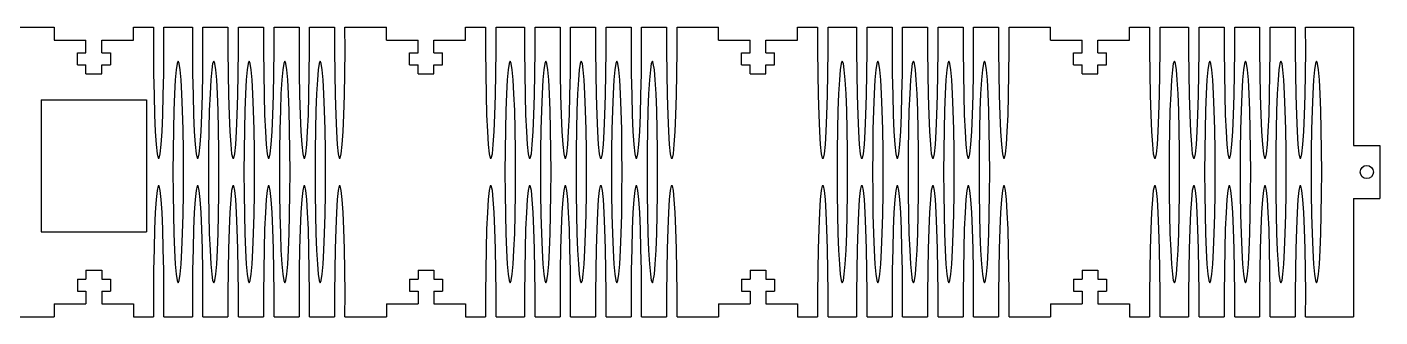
# Model space of a CAD drawing. Extents: x -3.8 to 21.7, y 14.6 to 17.3.
# Drawn here: x 8.82 to 21.65, y 14.56 to 17.31 of the extents above; entities that cross this region are included whole.
import ezdxf

# ---------------------------------------------------------------- set-up
doc = ezdxf.new("R2010")
doc.units = 0
doc.layers.add('VISIBLE', color=7, linetype='CONTINUOUS')

msp = doc.modelspace()

# ---------------------------------------------------------------- linework, layer by layer
at = {"layer": 'VISIBLE'}
for p, q in [((8.685, 17.312, 0.125), (9.078, 17.312, 0.125)), ((9.078, 17.312, 0.125), (9.078, 17.187, 0.125)), ((9.828, 17.312, 0.125), (10.018, 17.312, 0.125)), ((9.828, 17.187, 0.125), (9.828, 17.312, 0.125)), ((10.118, 17.312, 0.125), (10.388, 17.312, 0.125)), ((10.488, 17.312, 0.125), (10.725, 17.312, 0.125)), ((10.825, 17.312, 0.125), (11.062, 17.312, 0.125)), ((11.162, 17.312, 0.125), (11.399, 17.312, 0.125)), ((11.498, 17.312, 0.125), (11.736, 17.312, 0.125)), ((11.835, 17.312, 0.125), (12.228, 17.312, 0.125)), ((12.228, 17.187, 0.125), (12.228, 17.312, 0.125)), ((12.978, 17.312, 0.125), (13.168, 17.312, 0.125)), ((12.978, 17.187, 0.125), (12.978, 17.312, 0.125)), ((13.268, 17.312, 0.125), (13.538, 17.312, 0.125)), ((13.638, 17.312, 0.125), (13.875, 17.312, 0.125)), ((13.975, 17.312, 0.125), (14.212, 17.312, 0.125)), ((14.312, 17.312, 0.125), (14.549, 17.312, 0.125)), ((14.648, 17.312, 0.125), (14.886, 17.312, 0.125)), ((14.985, 17.312, 0.125), (15.378, 17.312, 0.125)), ((15.378, 17.187, 0.125), (15.378, 17.312, 0.125)), ((16.128, 17.312, 0.125), (16.318, 17.312, 0.125)), ((16.128, 17.187, 0.125), (16.128, 17.312, 0.125)), ((16.418, 17.312, 0.125), (16.688, 17.312, 0.125)), ((16.788, 17.312, 0.125), (17.025, 17.312, 0.125)), ((17.125, 17.312, 0.125), (17.362, 17.312, 0.125)), ((17.462, 17.312, 0.125), (17.699, 17.312, 0.125)), ((17.798, 17.312, 0.125), (18.036, 17.312, 0.125)), ((18.135, 17.312, 0.125), (18.528, 17.312, 0.125)), ((18.528, 17.187, 0.125), (18.528, 17.312, 0.125)), ((19.278, 17.312, 0.125), (19.468, 17.312, 0.125)), ((19.278, 17.187, 0.125), (19.278, 17.312, 0.125)), ((19.568, 17.312, 0.125), (19.838, 17.312, 0.125)), ((19.938, 17.312, 0.125), (20.175, 17.312, 0.125)), ((20.275, 17.312, 0.125), (20.512, 17.312, 0.125)), ((20.612, 17.312, 0.125), (20.849, 17.312, 0.125)), ((20.948, 17.312, 0.125), (21.403, 17.312, 0.125)), ((21.403, 17.312, 0.125), (21.403, 16.187, 0.125)), ((9.078, 17.187, 0.125), (9.378, 17.187, 0.125)), ((9.378, 17.067, 0.125), (9.378, 17.187, 0.125)), ((9.528, 17.187, 0.125), (9.828, 17.187, 0.125)), ((9.528, 17.067, 0.125), (9.528, 17.187, 0.125)), ((12.228, 17.187, 0.125), (12.528, 17.187, 0.125)), ((12.528, 17.067, 0.125), (12.528, 17.187, 0.125)), ((12.678, 17.187, 0.125), (12.978, 17.187, 0.125)), ((12.678, 17.067, 0.125), (12.678, 17.187, 0.125)), ((15.378, 17.187, 0.125), (15.678, 17.187, 0.125)), ((15.678, 17.067, 0.125), (15.678, 17.187, 0.125)), ((15.828, 17.187, 0.125), (16.128, 17.187, 0.125)), ((15.828, 17.067, 0.125), (15.828, 17.187, 0.125)), ((18.528, 17.187, 0.125), (18.828, 17.187, 0.125)), ((18.828, 17.067, 0.125), (18.828, 17.187, 0.125)), ((18.978, 17.187, 0.125), (19.278, 17.187, 0.125)), ((18.978, 17.067, 0.125), (18.978, 17.187, 0.125)), ((9.297, 16.953, 0.125), (9.297, 17.067, 0.125)), ((9.297, 17.067, 0.125), (9.378, 17.067, 0.125)), ((9.297, 16.953, 0.125), (9.378, 16.953, 0.125)), ((9.378, 16.868, 0.125), (9.378, 16.953, 0.125)), ((9.528, 17.067, 0.125), (9.61, 17.067, 0.125)), ((9.528, 16.953, 0.125), (9.61, 16.953, 0.125)), ((9.528, 16.868, 0.125), (9.528, 16.953, 0.125)), ((9.61, 17.067, 0.125), (9.61, 16.953, 0.125)), ((12.447, 16.953, 0.125), (12.447, 17.067, 0.125)), ((12.447, 17.067, 0.125), (12.528, 17.067, 0.125)), ((12.447, 16.953, 0.125), (12.528, 16.953, 0.125)), ((12.528, 16.868, 0.125), (12.528, 16.953, 0.125)), ((12.678, 17.067, 0.125), (12.76, 17.067, 0.125)), ((12.678, 16.953, 0.125), (12.76, 16.953, 0.125)), ((12.678, 16.868, 0.125), (12.678, 16.953, 0.125)), ((12.76, 16.953, 0.125), (12.76, 17.067, 0.125)), ((15.597, 16.953, 0.125), (15.597, 17.067, 0.125)), ((15.597, 17.067, 0.125), (15.678, 17.067, 0.125)), ((15.597, 16.953, 0.125), (15.678, 16.953, 0.125)), ((15.678, 16.868, 0.125), (15.678, 16.953, 0.125)), ((15.828, 17.067, 0.125), (15.91, 17.067, 0.125)), ((15.828, 16.953, 0.125), (15.91, 16.953, 0.125)), ((15.828, 16.868, 0.125), (15.828, 16.953, 0.125)), ((15.91, 16.953, 0.125), (15.91, 17.067, 0.125)), ((18.747, 16.953, 0.125), (18.747, 17.067, 0.125)), ((18.747, 17.067, 0.125), (18.828, 17.067, 0.125)), ((18.747, 16.953, 0.125), (18.828, 16.953, 0.125)), ((18.828, 16.868, 0.125), (18.828, 16.953, 0.125)), ((18.978, 17.067, 0.125), (19.06, 17.067, 0.125)), ((18.978, 16.953, 0.125), (19.06, 16.953, 0.125)), ((18.978, 16.868, 0.125), (18.978, 16.953, 0.125)), ((19.06, 16.953, 0.125), (19.06, 17.067, 0.125)), ((9.378, 16.868, 0.125), (9.528, 16.868, 0.125)), ((12.528, 16.868, 0.125), (12.678, 16.868, 0.125)), ((15.678, 16.868, 0.125), (15.828, 16.868, 0.125)), ((18.828, 16.868, 0.125), (18.978, 16.868, 0.125)), ((8.953, 16.621, 0.125), (8.953, 15.371, 0.125)), ((8.953, 16.621, 0.125), (9.953, 16.621, 0.125)), ((9.953, 16.621, 0.125), (9.953, 15.371, 0.125)), ((21.403, 16.187, 0.125), (21.653, 16.187, 0.125)), ((21.653, 16.187, 0.125), (21.653, 15.687, 0.125)), ((21.403, 15.687, 0.125), (21.403, 14.562, 0.125)), ((21.403, 15.687, 0.125), (21.653, 15.687, 0.125)), ((8.953, 15.371, 0.125), (9.953, 15.371, 0.125)), ((9.297, 14.921, 0.125), (9.297, 14.807, 0.125)), ((9.297, 14.921, 0.125), (9.378, 14.921, 0.125)), ((9.378, 15.007, 0.125), (9.378, 14.921, 0.125)), ((9.378, 15.007, 0.125), (9.528, 15.007, 0.125)), ((9.528, 15.007, 0.125), (9.528, 14.921, 0.125)), ((9.528, 14.921, 0.125), (9.61, 14.921, 0.125)), ((9.61, 14.921, 0.125), (9.61, 14.807, 0.125)), ((12.447, 14.921, 0.125), (12.447, 14.807, 0.125)), ((12.447, 14.921, 0.125), (12.528, 14.921, 0.125)), ((12.528, 15.007, 0.125), (12.528, 14.921, 0.125)), ((12.528, 15.007, 0.125), (12.678, 15.007, 0.125)), ((12.678, 15.007, 0.125), (12.678, 14.921, 0.125)), ((12.678, 14.921, 0.125), (12.76, 14.921, 0.125)), ((12.76, 14.921, 0.125), (12.76, 14.807, 0.125)), ((15.597, 14.921, 0.125), (15.597, 14.807, 0.125)), ((15.597, 14.921, 0.125), (15.678, 14.921, 0.125)), ((15.678, 15.007, 0.125), (15.678, 14.921, 0.125)), ((15.678, 15.007, 0.125), (15.828, 15.007, 0.125)), ((15.828, 15.007, 0.125), (15.828, 14.921, 0.125)), ((15.828, 14.921, 0.125), (15.91, 14.921, 0.125)), ((15.91, 14.921, 0.125), (15.91, 14.807, 0.125)), ((18.747, 14.921, 0.125), (18.747, 14.807, 0.125)), ((18.747, 14.921, 0.125), (18.828, 14.921, 0.125)), ((18.828, 15.007, 0.125), (18.828, 14.921, 0.125)), ((18.828, 15.007, 0.125), (18.978, 15.007, 0.125)), ((18.978, 15.007, 0.125), (18.978, 14.921, 0.125)), ((18.978, 14.921, 0.125), (19.06, 14.921, 0.125)), ((19.06, 14.921, 0.125), (19.06, 14.807, 0.125)), ((9.297, 14.807, 0.125), (9.378, 14.807, 0.125)), ((9.378, 14.807, 0.125), (9.378, 14.687, 0.125)), ((9.528, 14.807, 0.125), (9.61, 14.807, 0.125)), ((9.528, 14.807, 0.125), (9.528, 14.687, 0.125)), ((12.447, 14.807, 0.125), (12.528, 14.807, 0.125)), ((12.528, 14.807, 0.125), (12.528, 14.687, 0.125)), ((12.678, 14.807, 0.125), (12.76, 14.807, 0.125)), ((12.678, 14.807, 0.125), (12.678, 14.687, 0.125)), ((15.597, 14.807, 0.125), (15.678, 14.807, 0.125)), ((15.678, 14.807, 0.125), (15.678, 14.687, 0.125)), ((15.828, 14.807, 0.125), (15.91, 14.807, 0.125)), ((15.828, 14.807, 0.125), (15.828, 14.687, 0.125)), ((18.747, 14.807, 0.125), (18.828, 14.807, 0.125)), ((18.828, 14.807, 0.125), (18.828, 14.687, 0.125)), ((18.978, 14.807, 0.125), (19.06, 14.807, 0.125)), ((18.978, 14.807, 0.125), (18.978, 14.687, 0.125)), ((9.078, 14.687, 0.125), (9.078, 14.562, 0.125)), ((9.078, 14.687, 0.125), (9.378, 14.687, 0.125)), ((9.528, 14.687, 0.125), (9.828, 14.687, 0.125)), ((9.828, 14.687, 0.125), (9.828, 14.562, 0.125)), ((12.228, 14.687, 0.125), (12.228, 14.562, 0.125)), ((12.228, 14.687, 0.125), (12.528, 14.687, 0.125)), ((12.678, 14.687, 0.125), (12.978, 14.687, 0.125)), ((12.978, 14.687, 0.125), (12.978, 14.562, 0.125)), ((15.378, 14.687, 0.125), (15.378, 14.562, 0.125)), ((15.378, 14.687, 0.125), (15.678, 14.687, 0.125)), ((15.828, 14.687, 0.125), (16.128, 14.687, 0.125)), ((16.128, 14.687, 0.125), (16.128, 14.562, 0.125)), ((18.528, 14.687, 0.125), (18.528, 14.562, 0.125)), ((18.528, 14.687, 0.125), (18.828, 14.687, 0.125)), ((18.978, 14.687, 0.125), (19.278, 14.687, 0.125)), ((19.278, 14.687, 0.125), (19.278, 14.562, 0.125)), ((8.685, 14.562, 0.125), (9.078, 14.562, 0.125)), ((9.828, 14.562, 0.125), (10.018, 14.562, 0.125)), ((10.118, 14.562, 0.125), (10.388, 14.562, 0.125)), ((10.488, 14.562, 0.125), (10.725, 14.562, 0.125)), ((10.825, 14.562, 0.125), (11.062, 14.562, 0.125)), ((11.162, 14.562, 0.125), (11.399, 14.562, 0.125)), ((11.498, 14.562, 0.125), (11.736, 14.562, 0.125)), ((11.835, 14.562, 0.125), (12.228, 14.562, 0.125)), ((12.978, 14.562, 0.125), (13.168, 14.562, 0.125)), ((13.268, 14.562, 0.125), (13.538, 14.562, 0.125)), ((13.638, 14.562, 0.125), (13.875, 14.562, 0.125)), ((13.975, 14.562, 0.125), (14.212, 14.562, 0.125)), ((14.312, 14.562, 0.125), (14.549, 14.562, 0.125)), ((14.648, 14.562, 0.125), (14.886, 14.562, 0.125)), ((14.985, 14.562, 0.125), (15.378, 14.562, 0.125)), ((16.128, 14.562, 0.125), (16.318, 14.562, 0.125)), ((16.418, 14.562, 0.125), (16.688, 14.562, 0.125)), ((16.788, 14.562, 0.125), (17.025, 14.562, 0.125)), ((17.125, 14.562, 0.125), (17.362, 14.562, 0.125)), ((17.462, 14.562, 0.125), (17.699, 14.562, 0.125)), ((17.798, 14.562, 0.125), (18.036, 14.562, 0.125)), ((18.135, 14.562, 0.125), (18.528, 14.562, 0.125)), ((19.278, 14.562, 0.125), (19.468, 14.562, 0.125)), ((19.568, 14.562, 0.125), (19.838, 14.562, 0.125)), ((19.938, 14.562, 0.125), (20.175, 14.562, 0.125)), ((20.275, 14.562, 0.125), (20.512, 14.562, 0.125)), ((20.612, 14.562, 0.125), (20.849, 14.562, 0.125)), ((20.948, 14.562, 0.125), (21.403, 14.562, 0.125))]:
    msp.add_line(p, q, dxfattribs=at)
for points in [[(10.018, 17.312), (10.018, 17.09), (10.02, 16.871), (10.024, 16.665), (10.029, 16.479), (10.036, 16.321), (10.044, 16.197), (10.053, 16.111), (10.063, 16.068), (10.073, 16.068), (10.083, 16.111), (10.092, 16.197), (10.1, 16.321), (10.107, 16.479), (10.112, 16.665), (10.116, 16.871), (10.118, 17.09), (10.118, 17.312)], [(10.388, 17.312), (10.388, 17.09), (10.39, 16.871), (10.394, 16.665), (10.399, 16.479), (10.406, 16.321), (10.414, 16.197), (10.423, 16.111), (10.433, 16.068), (10.443, 16.068), (10.453, 16.111), (10.462, 16.197), (10.47, 16.321), (10.477, 16.479), (10.482, 16.665), (10.486, 16.871), (10.488, 17.09), (10.488, 17.312)], [(10.725, 17.312), (10.725, 17.09), (10.727, 16.871), (10.731, 16.665), (10.736, 16.479), (10.743, 16.321), (10.751, 16.197), (10.76, 16.111), (10.77, 16.068), (10.78, 16.068), (10.79, 16.111), (10.799, 16.197), (10.807, 16.321), (10.814, 16.479), (10.819, 16.665), (10.823, 16.871), (10.825, 17.09), (10.825, 17.312)], [(11.062, 17.312), (11.062, 17.09), (11.064, 16.871), (11.068, 16.665), (11.073, 16.479), (11.08, 16.321), (11.088, 16.197), (11.097, 16.111), (11.107, 16.068), (11.117, 16.068), (11.127, 16.111), (11.136, 16.197), (11.144, 16.321), (11.151, 16.479), (11.156, 16.665), (11.16, 16.871), (11.162, 17.09), (11.162, 17.312)], [(11.399, 17.312), (11.399, 17.09), (11.401, 16.871), (11.405, 16.665), (11.41, 16.479), (11.417, 16.321), (11.425, 16.197), (11.434, 16.111), (11.444, 16.068), (11.454, 16.068), (11.463, 16.111), (11.473, 16.197), (11.481, 16.321), (11.488, 16.479), (11.493, 16.665), (11.497, 16.871), (11.499, 17.09), (11.498, 17.312)], [(11.736, 17.312), (11.736, 17.09), (11.738, 16.871), (11.741, 16.665), (11.747, 16.479), (11.754, 16.321), (11.762, 16.197), (11.771, 16.111), (11.781, 16.068), (11.791, 16.068), (11.8, 16.111), (11.809, 16.197), (11.818, 16.321), (11.825, 16.479), (11.83, 16.665), (11.834, 16.871), (11.836, 17.09), (11.835, 17.312)], [(13.168, 17.312), (13.168, 17.09), (13.17, 16.871), (13.174, 16.665), (13.179, 16.479), (13.186, 16.321), (13.194, 16.197), (13.203, 16.111), (13.213, 16.068), (13.223, 16.068), (13.233, 16.111), (13.242, 16.197), (13.25, 16.321), (13.257, 16.479), (13.262, 16.665), (13.266, 16.871), (13.268, 17.09), (13.268, 17.312)], [(13.538, 17.312), (13.538, 17.09), (13.54, 16.871), (13.544, 16.665), (13.549, 16.479), (13.556, 16.321), (13.564, 16.197), (13.573, 16.111), (13.583, 16.068), (13.593, 16.068), (13.603, 16.111), (13.612, 16.197), (13.62, 16.321), (13.627, 16.479), (13.632, 16.665), (13.636, 16.871), (13.638, 17.09), (13.638, 17.312)], [(13.875, 17.312), (13.875, 17.09), (13.877, 16.871), (13.881, 16.665), (13.886, 16.479), (13.893, 16.321), (13.901, 16.197), (13.91, 16.111), (13.92, 16.068), (13.93, 16.068), (13.94, 16.111), (13.949, 16.197), (13.957, 16.321), (13.964, 16.479), (13.969, 16.665), (13.973, 16.871), (13.975, 17.09), (13.975, 17.312)], [(14.212, 17.312), (14.212, 17.09), (14.214, 16.871), (14.218, 16.665), (14.223, 16.479), (14.23, 16.321), (14.238, 16.197), (14.247, 16.111), (14.257, 16.068), (14.267, 16.068), (14.277, 16.111), (14.286, 16.197), (14.294, 16.321), (14.301, 16.479), (14.306, 16.665), (14.31, 16.871), (14.312, 17.09), (14.312, 17.312)], [(14.549, 17.312), (14.549, 17.09), (14.551, 16.871), (14.555, 16.665), (14.56, 16.479), (14.567, 16.321), (14.575, 16.197), (14.584, 16.111), (14.594, 16.068), (14.604, 16.068), (14.613, 16.111), (14.623, 16.197), (14.631, 16.321), (14.638, 16.479), (14.643, 16.665), (14.647, 16.871), (14.649, 17.09), (14.648, 17.312)], [(14.886, 17.312), (14.886, 17.09), (14.888, 16.871), (14.891, 16.665), (14.897, 16.479), (14.904, 16.321), (14.912, 16.197), (14.921, 16.111), (14.931, 16.068), (14.941, 16.068), (14.95, 16.111), (14.959, 16.197), (14.968, 16.321), (14.975, 16.479), (14.98, 16.665), (14.984, 16.871), (14.986, 17.09), (14.985, 17.312)], [(16.318, 17.312), (16.318, 17.09), (16.32, 16.871), (16.324, 16.665), (16.329, 16.479), (16.336, 16.321), (16.344, 16.197), (16.353, 16.111), (16.363, 16.068), (16.373, 16.068), (16.383, 16.111), (16.392, 16.197), (16.4, 16.321), (16.407, 16.479), (16.412, 16.665), (16.416, 16.871), (16.418, 17.09), (16.418, 17.312)], [(16.688, 17.312), (16.688, 17.09), (16.69, 16.871), (16.694, 16.665), (16.699, 16.479), (16.706, 16.321), (16.714, 16.197), (16.723, 16.111), (16.733, 16.068), (16.743, 16.068), (16.753, 16.111), (16.762, 16.197), (16.77, 16.321), (16.777, 16.479), (16.782, 16.665), (16.786, 16.871), (16.788, 17.09), (16.788, 17.312)], [(17.025, 17.312), (17.025, 17.09), (17.027, 16.871), (17.031, 16.665), (17.036, 16.479), (17.043, 16.321), (17.051, 16.197), (17.06, 16.111), (17.07, 16.068), (17.08, 16.068), (17.09, 16.111), (17.099, 16.197), (17.107, 16.321), (17.114, 16.479), (17.119, 16.665), (17.123, 16.871), (17.125, 17.09), (17.125, 17.312)], [(17.362, 17.312), (17.362, 17.09), (17.364, 16.871), (17.368, 16.665), (17.373, 16.479), (17.38, 16.321), (17.388, 16.197), (17.397, 16.111), (17.407, 16.068), (17.417, 16.068), (17.427, 16.111), (17.436, 16.197), (17.444, 16.321), (17.451, 16.479), (17.456, 16.665), (17.46, 16.871), (17.462, 17.09), (17.462, 17.312)], [(17.699, 17.312), (17.699, 17.09), (17.701, 16.871), (17.705, 16.665), (17.71, 16.479), (17.717, 16.321), (17.725, 16.197), (17.734, 16.111), (17.744, 16.068), (17.754, 16.068), (17.763, 16.111), (17.773, 16.197), (17.781, 16.321), (17.788, 16.479), (17.793, 16.665), (17.797, 16.871), (17.799, 17.09), (17.798, 17.312)], [(18.036, 17.312), (18.036, 17.09), (18.038, 16.871), (18.041, 16.665), (18.047, 16.479), (18.054, 16.321), (18.062, 16.197), (18.071, 16.111), (18.081, 16.068), (18.091, 16.068), (18.1, 16.111), (18.109, 16.197), (18.118, 16.321), (18.125, 16.479), (18.13, 16.665), (18.134, 16.871), (18.136, 17.09), (18.135, 17.312)], [(19.468, 17.312), (19.468, 17.09), (19.47, 16.871), (19.474, 16.665), (19.479, 16.479), (19.486, 16.321), (19.494, 16.197), (19.503, 16.111), (19.513, 16.068), (19.523, 16.068), (19.533, 16.111), (19.542, 16.197), (19.55, 16.321), (19.557, 16.479), (19.562, 16.665), (19.566, 16.871), (19.568, 17.09), (19.568, 17.312)], [(19.838, 17.312), (19.838, 17.09), (19.84, 16.871), (19.844, 16.665), (19.849, 16.479), (19.856, 16.321), (19.864, 16.197), (19.873, 16.111), (19.883, 16.068), (19.893, 16.068), (19.903, 16.111), (19.912, 16.197), (19.92, 16.321), (19.927, 16.479), (19.932, 16.665), (19.936, 16.871), (19.938, 17.09), (19.938, 17.312)], [(20.175, 17.312), (20.175, 17.09), (20.177, 16.871), (20.181, 16.665), (20.186, 16.479), (20.193, 16.321), (20.201, 16.197), (20.21, 16.111), (20.22, 16.068), (20.23, 16.068), (20.24, 16.111), (20.249, 16.197), (20.257, 16.321), (20.264, 16.479), (20.269, 16.665), (20.273, 16.871), (20.275, 17.09), (20.275, 17.312)], [(20.512, 17.312), (20.512, 17.09), (20.514, 16.871), (20.518, 16.665), (20.523, 16.479), (20.53, 16.321), (20.538, 16.197), (20.547, 16.111), (20.557, 16.068), (20.567, 16.068), (20.577, 16.111), (20.586, 16.197), (20.594, 16.321), (20.601, 16.479), (20.606, 16.665), (20.61, 16.871), (20.612, 17.09), (20.612, 17.312)], [(20.849, 17.312), (20.849, 17.09), (20.851, 16.871), (20.855, 16.665), (20.86, 16.479), (20.867, 16.321), (20.875, 16.197), (20.884, 16.111), (20.894, 16.068), (20.904, 16.068), (20.913, 16.111), (20.923, 16.197), (20.931, 16.321), (20.938, 16.479), (20.943, 16.665), (20.947, 16.871), (20.949, 17.09), (20.948, 17.312)], [(10.118, 14.562), (10.118, 14.784), (10.116, 15.003), (10.112, 15.209), (10.107, 15.395), (10.1, 15.553), (10.092, 15.677), (10.083, 15.763), (10.073, 15.807), (10.063, 15.807), (10.053, 15.763), (10.044, 15.677), (10.036, 15.553), (10.029, 15.395), (10.024, 15.209), (10.02, 15.003), (10.018, 14.784), (10.018, 14.562)], [(10.488, 14.562), (10.488, 14.784), (10.486, 15.003), (10.482, 15.209), (10.477, 15.395), (10.47, 15.553), (10.462, 15.677), (10.453, 15.763), (10.443, 15.807), (10.433, 15.807), (10.423, 15.763), (10.414, 15.677), (10.406, 15.553), (10.399, 15.395), (10.394, 15.209), (10.39, 15.003), (10.388, 14.784), (10.388, 14.562)], [(10.825, 14.562), (10.825, 14.784), (10.823, 15.003), (10.819, 15.209), (10.814, 15.395), (10.807, 15.553), (10.799, 15.677), (10.79, 15.763), (10.78, 15.807), (10.77, 15.807), (10.76, 15.763), (10.751, 15.677), (10.743, 15.553), (10.736, 15.395), (10.731, 15.209), (10.727, 15.003), (10.725, 14.784), (10.725, 14.562)], [(11.162, 14.562), (11.162, 14.784), (11.16, 15.003), (11.156, 15.209), (11.151, 15.395), (11.144, 15.553), (11.136, 15.677), (11.127, 15.763), (11.117, 15.807), (11.107, 15.807), (11.097, 15.763), (11.088, 15.677), (11.08, 15.553), (11.073, 15.395), (11.068, 15.209), (11.064, 15.003), (11.062, 14.784), (11.062, 14.562)], [(11.498, 14.562), (11.499, 14.784), (11.497, 15.003), (11.493, 15.209), (11.488, 15.395), (11.481, 15.553), (11.473, 15.677), (11.463, 15.763), (11.454, 15.807), (11.444, 15.807), (11.434, 15.763), (11.425, 15.677), (11.417, 15.553), (11.41, 15.395), (11.405, 15.209), (11.401, 15.003), (11.399, 14.784), (11.399, 14.562)], [(11.835, 14.562), (11.836, 14.784), (11.834, 15.003), (11.83, 15.209), (11.825, 15.395), (11.818, 15.553), (11.809, 15.677), (11.8, 15.763), (11.791, 15.807), (11.781, 15.807), (11.771, 15.763), (11.762, 15.677), (11.754, 15.553), (11.747, 15.395), (11.741, 15.209), (11.738, 15.003), (11.736, 14.784), (11.736, 14.562)], [(13.268, 14.562), (13.268, 14.784), (13.266, 15.003), (13.262, 15.209), (13.257, 15.395), (13.25, 15.553), (13.242, 15.677), (13.233, 15.763), (13.223, 15.807), (13.213, 15.807), (13.203, 15.763), (13.194, 15.677), (13.186, 15.553), (13.179, 15.395), (13.174, 15.209), (13.17, 15.003), (13.168, 14.784), (13.168, 14.562)], [(13.638, 14.562), (13.638, 14.784), (13.636, 15.003), (13.632, 15.209), (13.627, 15.395), (13.62, 15.553), (13.612, 15.677), (13.603, 15.763), (13.593, 15.807), (13.583, 15.807), (13.573, 15.763), (13.564, 15.677), (13.556, 15.553), (13.549, 15.395), (13.544, 15.209), (13.54, 15.003), (13.538, 14.784), (13.538, 14.562)], [(13.975, 14.562), (13.975, 14.784), (13.973, 15.003), (13.969, 15.209), (13.964, 15.395), (13.957, 15.553), (13.949, 15.677), (13.94, 15.763), (13.93, 15.807), (13.92, 15.807), (13.91, 15.763), (13.901, 15.677), (13.893, 15.553), (13.886, 15.395), (13.881, 15.209), (13.877, 15.003), (13.875, 14.784), (13.875, 14.562)], [(14.312, 14.562), (14.312, 14.784), (14.31, 15.003), (14.306, 15.209), (14.301, 15.395), (14.294, 15.553), (14.286, 15.677), (14.277, 15.763), (14.267, 15.807), (14.257, 15.807), (14.247, 15.763), (14.238, 15.677), (14.23, 15.553), (14.223, 15.395), (14.218, 15.209), (14.214, 15.003), (14.212, 14.784), (14.212, 14.562)], [(14.648, 14.562), (14.649, 14.784), (14.647, 15.003), (14.643, 15.209), (14.638, 15.395), (14.631, 15.553), (14.623, 15.677), (14.613, 15.763), (14.604, 15.807), (14.594, 15.807), (14.584, 15.763), (14.575, 15.677), (14.567, 15.553), (14.56, 15.395), (14.555, 15.209), (14.551, 15.003), (14.549, 14.784), (14.549, 14.562)], [(14.985, 14.562), (14.986, 14.784), (14.984, 15.003), (14.98, 15.209), (14.975, 15.395), (14.968, 15.553), (14.959, 15.677), (14.95, 15.763), (14.941, 15.807), (14.931, 15.807), (14.921, 15.763), (14.912, 15.677), (14.904, 15.553), (14.897, 15.395), (14.891, 15.209), (14.888, 15.003), (14.886, 14.784), (14.886, 14.562)], [(16.418, 14.562), (16.418, 14.784), (16.416, 15.003), (16.412, 15.209), (16.407, 15.395), (16.4, 15.553), (16.392, 15.677), (16.383, 15.763), (16.373, 15.807), (16.363, 15.807), (16.353, 15.763), (16.344, 15.677), (16.336, 15.553), (16.329, 15.395), (16.324, 15.209), (16.32, 15.003), (16.318, 14.784), (16.318, 14.562)], [(16.788, 14.562), (16.788, 14.784), (16.786, 15.003), (16.782, 15.209), (16.777, 15.395), (16.77, 15.553), (16.762, 15.677), (16.753, 15.763), (16.743, 15.807), (16.733, 15.807), (16.723, 15.763), (16.714, 15.677), (16.706, 15.553), (16.699, 15.395), (16.694, 15.209), (16.69, 15.003), (16.688, 14.784), (16.688, 14.562)], [(17.125, 14.562), (17.125, 14.784), (17.123, 15.003), (17.119, 15.209), (17.114, 15.395), (17.107, 15.553), (17.099, 15.677), (17.09, 15.763), (17.08, 15.807), (17.07, 15.807), (17.06, 15.763), (17.051, 15.677), (17.043, 15.553), (17.036, 15.395), (17.031, 15.209), (17.027, 15.003), (17.025, 14.784), (17.025, 14.562)], [(17.462, 14.562), (17.462, 14.784), (17.46, 15.003), (17.456, 15.209), (17.451, 15.395), (17.444, 15.553), (17.436, 15.677), (17.427, 15.763), (17.417, 15.807), (17.407, 15.807), (17.397, 15.763), (17.388, 15.677), (17.38, 15.553), (17.373, 15.395), (17.368, 15.209), (17.364, 15.003), (17.362, 14.784), (17.362, 14.562)], [(17.798, 14.562), (17.799, 14.784), (17.797, 15.003), (17.793, 15.209), (17.788, 15.395), (17.781, 15.553), (17.773, 15.677), (17.763, 15.763), (17.754, 15.807), (17.744, 15.807), (17.734, 15.763), (17.725, 15.677), (17.717, 15.553), (17.71, 15.395), (17.705, 15.209), (17.701, 15.003), (17.699, 14.784), (17.699, 14.562)], [(18.135, 14.562), (18.136, 14.784), (18.134, 15.003), (18.13, 15.209), (18.125, 15.395), (18.118, 15.553), (18.109, 15.677), (18.1, 15.763), (18.091, 15.807), (18.081, 15.807), (18.071, 15.763), (18.062, 15.677), (18.054, 15.553), (18.047, 15.395), (18.041, 15.209), (18.038, 15.003), (18.036, 14.784), (18.036, 14.562)], [(19.568, 14.562), (19.568, 14.784), (19.566, 15.003), (19.562, 15.209), (19.557, 15.395), (19.55, 15.553), (19.542, 15.677), (19.533, 15.763), (19.523, 15.807), (19.513, 15.807), (19.503, 15.763), (19.494, 15.677), (19.486, 15.553), (19.479, 15.395), (19.474, 15.209), (19.47, 15.003), (19.468, 14.784), (19.468, 14.562)], [(19.938, 14.562), (19.938, 14.784), (19.936, 15.003), (19.932, 15.209), (19.927, 15.395), (19.92, 15.553), (19.912, 15.677), (19.903, 15.763), (19.893, 15.807), (19.883, 15.807), (19.873, 15.763), (19.864, 15.677), (19.856, 15.553), (19.849, 15.395), (19.844, 15.209), (19.84, 15.003), (19.838, 14.784), (19.838, 14.562)], [(20.275, 14.562), (20.275, 14.784), (20.273, 15.003), (20.269, 15.209), (20.264, 15.395), (20.257, 15.553), (20.249, 15.677), (20.24, 15.763), (20.23, 15.807), (20.22, 15.807), (20.21, 15.763), (20.201, 15.677), (20.193, 15.553), (20.186, 15.395), (20.181, 15.209), (20.177, 15.003), (20.175, 14.784), (20.175, 14.562)], [(20.612, 14.562), (20.612, 14.784), (20.61, 15.003), (20.606, 15.209), (20.601, 15.395), (20.594, 15.553), (20.586, 15.677), (20.577, 15.763), (20.567, 15.807), (20.557, 15.807), (20.547, 15.763), (20.538, 15.677), (20.53, 15.553), (20.523, 15.395), (20.518, 15.209), (20.514, 15.003), (20.512, 14.784), (20.512, 14.562)], [(20.948, 14.562), (20.949, 14.784), (20.947, 15.003), (20.943, 15.209), (20.938, 15.395), (20.931, 15.553), (20.923, 15.677), (20.913, 15.763), (20.904, 15.807), (20.894, 15.807), (20.884, 15.763), (20.875, 15.677), (20.867, 15.553), (20.86, 15.395), (20.855, 15.209), (20.851, 15.003), (20.849, 14.784), (20.849, 14.562)]]:
    msp.add_lwpolyline(points, dxfattribs=at)
for points in [[(10.253, 16.987), (10.243, 16.967), (10.234, 16.907), (10.225, 16.81), (10.218, 16.68), (10.211, 16.52), (10.207, 16.339), (10.204, 16.142), (10.203, 15.937), (10.204, 15.732), (10.207, 15.535), (10.211, 15.354), (10.218, 15.195), (10.225, 15.064), (10.234, 14.967), (10.243, 14.907), (10.253, 14.887), (10.263, 14.907), (10.272, 14.967), (10.281, 15.064), (10.288, 15.195), (10.295, 15.354), (10.299, 15.535), (10.302, 15.732), (10.303, 15.937), (10.302, 16.142), (10.299, 16.339), (10.295, 16.52), (10.288, 16.68), (10.281, 16.81), (10.272, 16.907), (10.263, 16.967)], [(10.59, 16.987), (10.58, 16.967), (10.571, 16.907), (10.562, 16.81), (10.555, 16.68), (10.548, 16.52), (10.544, 16.339), (10.541, 16.142), (10.54, 15.937), (10.541, 15.732), (10.544, 15.535), (10.548, 15.354), (10.555, 15.195), (10.562, 15.064), (10.571, 14.967), (10.58, 14.907), (10.59, 14.887), (10.6, 14.907), (10.609, 14.967), (10.618, 15.064), (10.625, 15.195), (10.632, 15.354), (10.636, 15.535), (10.639, 15.732), (10.64, 15.937), (10.639, 16.142), (10.636, 16.339), (10.632, 16.52), (10.625, 16.68), (10.618, 16.81), (10.609, 16.907), (10.6, 16.967)], [(10.927, 16.987), (10.917, 16.967), (10.908, 16.907), (10.899, 16.81), (10.892, 16.68), (10.885, 16.52), (10.881, 16.339), (10.878, 16.142), (10.877, 15.937), (10.878, 15.732), (10.881, 15.535), (10.885, 15.354), (10.892, 15.195), (10.899, 15.064), (10.908, 14.967), (10.917, 14.907), (10.927, 14.887), (10.937, 14.907), (10.946, 14.967), (10.955, 15.064), (10.962, 15.195), (10.968, 15.354), (10.973, 15.535), (10.976, 15.732), (10.977, 15.937), (10.976, 16.142), (10.973, 16.339), (10.968, 16.52), (10.962, 16.68), (10.955, 16.81), (10.946, 16.907), (10.937, 16.967)], [(11.264, 16.987), (11.254, 16.967), (11.245, 16.907), (11.236, 16.81), (11.228, 16.68), (11.222, 16.52), (11.218, 16.339), (11.215, 16.142), (11.214, 15.937), (11.215, 15.732), (11.218, 15.535), (11.222, 15.354), (11.228, 15.195), (11.236, 15.064), (11.245, 14.967), (11.254, 14.907), (11.264, 14.887), (11.274, 14.907), (11.283, 14.967), (11.292, 15.064), (11.299, 15.195), (11.305, 15.354), (11.31, 15.535), (11.313, 15.732), (11.314, 15.937), (11.313, 16.142), (11.31, 16.339), (11.305, 16.52), (11.299, 16.68), (11.292, 16.81), (11.283, 16.907), (11.274, 16.967)], [(11.601, 16.987), (11.591, 16.967), (11.582, 16.907), (11.573, 16.81), (11.565, 16.68), (11.559, 16.52), (11.555, 16.339), (11.552, 16.142), (11.551, 15.937), (11.552, 15.732), (11.555, 15.535), (11.559, 15.354), (11.565, 15.195), (11.573, 15.064), (11.582, 14.967), (11.591, 14.907), (11.601, 14.887), (11.61, 14.907), (11.62, 14.967), (11.629, 15.064), (11.636, 15.195), (11.642, 15.354), (11.647, 15.535), (11.65, 15.732), (11.651, 15.937), (11.65, 16.142), (11.647, 16.339), (11.642, 16.52), (11.636, 16.68), (11.629, 16.81), (11.62, 16.907), (11.61, 16.967)], [(13.403, 16.987), (13.393, 16.967), (13.384, 16.907), (13.375, 16.81), (13.368, 16.68), (13.361, 16.52), (13.357, 16.339), (13.354, 16.142), (13.353, 15.937), (13.354, 15.732), (13.357, 15.535), (13.361, 15.354), (13.368, 15.195), (13.375, 15.064), (13.384, 14.967), (13.393, 14.907), (13.403, 14.887), (13.413, 14.907), (13.422, 14.967), (13.431, 15.064), (13.438, 15.195), (13.445, 15.354), (13.449, 15.535), (13.452, 15.732), (13.453, 15.937), (13.452, 16.142), (13.449, 16.339), (13.445, 16.52), (13.438, 16.68), (13.431, 16.81), (13.422, 16.907), (13.413, 16.967)], [(13.74, 16.987), (13.73, 16.967), (13.721, 16.907), (13.712, 16.81), (13.705, 16.68), (13.698, 16.52), (13.694, 16.339), (13.691, 16.142), (13.69, 15.937), (13.691, 15.732), (13.694, 15.535), (13.698, 15.354), (13.705, 15.195), (13.712, 15.064), (13.721, 14.967), (13.73, 14.907), (13.74, 14.887), (13.75, 14.907), (13.759, 14.967), (13.768, 15.064), (13.775, 15.195), (13.782, 15.354), (13.786, 15.535), (13.789, 15.732), (13.79, 15.937), (13.789, 16.142), (13.786, 16.339), (13.782, 16.52), (13.775, 16.68), (13.768, 16.81), (13.759, 16.907), (13.75, 16.967)], [(14.077, 16.987), (14.067, 16.967), (14.058, 16.907), (14.049, 16.81), (14.042, 16.68), (14.035, 16.52), (14.031, 16.339), (14.028, 16.142), (14.027, 15.937), (14.028, 15.732), (14.031, 15.535), (14.035, 15.354), (14.042, 15.195), (14.049, 15.064), (14.058, 14.967), (14.067, 14.907), (14.077, 14.887), (14.087, 14.907), (14.096, 14.967), (14.105, 15.064), (14.112, 15.195), (14.118, 15.354), (14.123, 15.535), (14.126, 15.732), (14.127, 15.937), (14.126, 16.142), (14.123, 16.339), (14.118, 16.52), (14.112, 16.68), (14.105, 16.81), (14.096, 16.907), (14.087, 16.967)], [(14.414, 16.987), (14.404, 16.967), (14.395, 16.907), (14.386, 16.81), (14.378, 16.68), (14.372, 16.52), (14.368, 16.339), (14.365, 16.142), (14.364, 15.937), (14.365, 15.732), (14.368, 15.535), (14.372, 15.354), (14.378, 15.195), (14.386, 15.064), (14.395, 14.967), (14.404, 14.907), (14.414, 14.887), (14.424, 14.907), (14.433, 14.967), (14.442, 15.064), (14.449, 15.195), (14.455, 15.354), (14.46, 15.535), (14.463, 15.732), (14.464, 15.937), (14.463, 16.142), (14.46, 16.339), (14.455, 16.52), (14.449, 16.68), (14.442, 16.81), (14.433, 16.907), (14.424, 16.967)], [(14.751, 16.987), (14.741, 16.967), (14.732, 16.907), (14.723, 16.81), (14.715, 16.68), (14.709, 16.52), (14.705, 16.339), (14.702, 16.142), (14.701, 15.937), (14.702, 15.732), (14.705, 15.535), (14.709, 15.354), (14.715, 15.195), (14.723, 15.064), (14.732, 14.967), (14.741, 14.907), (14.751, 14.887), (14.76, 14.907), (14.77, 14.967), (14.779, 15.064), (14.786, 15.195), (14.792, 15.354), (14.797, 15.535), (14.8, 15.732), (14.801, 15.937), (14.8, 16.142), (14.797, 16.339), (14.792, 16.52), (14.786, 16.68), (14.779, 16.81), (14.77, 16.907), (14.76, 16.967)], [(16.553, 16.987), (16.543, 16.967), (16.534, 16.907), (16.525, 16.81), (16.518, 16.68), (16.511, 16.52), (16.507, 16.339), (16.504, 16.142), (16.503, 15.937), (16.504, 15.732), (16.507, 15.535), (16.511, 15.354), (16.518, 15.195), (16.525, 15.064), (16.534, 14.967), (16.543, 14.907), (16.553, 14.887), (16.563, 14.907), (16.572, 14.967), (16.581, 15.064), (16.588, 15.195), (16.595, 15.354), (16.599, 15.535), (16.602, 15.732), (16.603, 15.937), (16.602, 16.142), (16.599, 16.339), (16.595, 16.52), (16.588, 16.68), (16.581, 16.81), (16.572, 16.907), (16.563, 16.967)], [(16.89, 16.987), (16.88, 16.967), (16.871, 16.907), (16.862, 16.81), (16.855, 16.68), (16.848, 16.52), (16.844, 16.339), (16.841, 16.142), (16.84, 15.937), (16.841, 15.732), (16.844, 15.535), (16.848, 15.354), (16.855, 15.195), (16.862, 15.064), (16.871, 14.967), (16.88, 14.907), (16.89, 14.887), (16.9, 14.907), (16.909, 14.967), (16.918, 15.064), (16.925, 15.195), (16.932, 15.354), (16.936, 15.535), (16.939, 15.732), (16.94, 15.937), (16.939, 16.142), (16.936, 16.339), (16.932, 16.52), (16.925, 16.68), (16.918, 16.81), (16.909, 16.907), (16.9, 16.967)], [(17.227, 16.987), (17.217, 16.967), (17.208, 16.907), (17.199, 16.81), (17.192, 16.68), (17.185, 16.52), (17.181, 16.339), (17.178, 16.142), (17.177, 15.937), (17.178, 15.732), (17.181, 15.535), (17.185, 15.354), (17.192, 15.195), (17.199, 15.064), (17.208, 14.967), (17.217, 14.907), (17.227, 14.887), (17.237, 14.907), (17.246, 14.967), (17.255, 15.064), (17.262, 15.195), (17.268, 15.354), (17.273, 15.535), (17.276, 15.732), (17.277, 15.937), (17.276, 16.142), (17.273, 16.339), (17.268, 16.52), (17.262, 16.68), (17.255, 16.81), (17.246, 16.907), (17.237, 16.967)], [(17.564, 16.987), (17.554, 16.967), (17.545, 16.907), (17.536, 16.81), (17.528, 16.68), (17.522, 16.52), (17.518, 16.339), (17.515, 16.142), (17.514, 15.937), (17.515, 15.732), (17.518, 15.535), (17.522, 15.354), (17.528, 15.195), (17.536, 15.064), (17.545, 14.967), (17.554, 14.907), (17.564, 14.887), (17.574, 14.907), (17.583, 14.967), (17.592, 15.064), (17.599, 15.195), (17.605, 15.354), (17.61, 15.535), (17.613, 15.732), (17.614, 15.937), (17.613, 16.142), (17.61, 16.339), (17.605, 16.52), (17.599, 16.68), (17.592, 16.81), (17.583, 16.907), (17.574, 16.967)], [(17.901, 16.987), (17.891, 16.967), (17.882, 16.907), (17.873, 16.81), (17.865, 16.68), (17.859, 16.52), (17.855, 16.339), (17.852, 16.142), (17.851, 15.937), (17.852, 15.732), (17.855, 15.535), (17.859, 15.354), (17.865, 15.195), (17.873, 15.064), (17.882, 14.967), (17.891, 14.907), (17.901, 14.887), (17.91, 14.907), (17.92, 14.967), (17.929, 15.064), (17.936, 15.195), (17.942, 15.354), (17.947, 15.535), (17.95, 15.732), (17.951, 15.937), (17.95, 16.142), (17.947, 16.339), (17.942, 16.52), (17.936, 16.68), (17.929, 16.81), (17.92, 16.907), (17.91, 16.967)], [(19.703, 16.987), (19.693, 16.967), (19.684, 16.907), (19.675, 16.81), (19.668, 16.68), (19.661, 16.52), (19.657, 16.339), (19.654, 16.142), (19.653, 15.937), (19.654, 15.732), (19.657, 15.535), (19.661, 15.354), (19.668, 15.195), (19.675, 15.064), (19.684, 14.967), (19.693, 14.907), (19.703, 14.887), (19.713, 14.907), (19.722, 14.967), (19.731, 15.064), (19.738, 15.195), (19.745, 15.354), (19.749, 15.535), (19.752, 15.732), (19.753, 15.937), (19.752, 16.142), (19.749, 16.339), (19.745, 16.52), (19.738, 16.68), (19.731, 16.81), (19.722, 16.907), (19.713, 16.967)], [(20.04, 16.987), (20.03, 16.967), (20.021, 16.907), (20.012, 16.81), (20.005, 16.68), (19.998, 16.52), (19.994, 16.339), (19.991, 16.142), (19.99, 15.937), (19.991, 15.732), (19.994, 15.535), (19.998, 15.354), (20.005, 15.195), (20.012, 15.064), (20.021, 14.967), (20.03, 14.907), (20.04, 14.887), (20.05, 14.907), (20.059, 14.967), (20.068, 15.064), (20.075, 15.195), (20.082, 15.354), (20.086, 15.535), (20.089, 15.732), (20.09, 15.937), (20.089, 16.142), (20.086, 16.339), (20.082, 16.52), (20.075, 16.68), (20.068, 16.81), (20.059, 16.907), (20.05, 16.967)], [(20.377, 16.987), (20.367, 16.967), (20.358, 16.907), (20.349, 16.81), (20.342, 16.68), (20.335, 16.52), (20.331, 16.339), (20.328, 16.142), (20.327, 15.937), (20.328, 15.732), (20.331, 15.535), (20.335, 15.354), (20.342, 15.195), (20.349, 15.064), (20.358, 14.967), (20.367, 14.907), (20.377, 14.887), (20.387, 14.907), (20.396, 14.967), (20.405, 15.064), (20.412, 15.195), (20.418, 15.354), (20.423, 15.535), (20.426, 15.732), (20.427, 15.937), (20.426, 16.142), (20.423, 16.339), (20.418, 16.52), (20.412, 16.68), (20.405, 16.81), (20.396, 16.907), (20.387, 16.967)], [(20.714, 16.987), (20.704, 16.967), (20.695, 16.907), (20.686, 16.81), (20.678, 16.68), (20.672, 16.52), (20.668, 16.339), (20.665, 16.142), (20.664, 15.937), (20.665, 15.732), (20.668, 15.535), (20.672, 15.354), (20.678, 15.195), (20.686, 15.064), (20.695, 14.967), (20.704, 14.907), (20.714, 14.887), (20.724, 14.907), (20.733, 14.967), (20.742, 15.064), (20.749, 15.195), (20.755, 15.354), (20.76, 15.535), (20.763, 15.732), (20.764, 15.937), (20.763, 16.142), (20.76, 16.339), (20.755, 16.52), (20.749, 16.68), (20.742, 16.81), (20.733, 16.907), (20.724, 16.967)], [(21.051, 16.987), (21.041, 16.967), (21.032, 16.907), (21.023, 16.81), (21.015, 16.68), (21.009, 16.52), (21.005, 16.339), (21.002, 16.142), (21.001, 15.937), (21.002, 15.732), (21.005, 15.535), (21.009, 15.354), (21.015, 15.195), (21.023, 15.064), (21.032, 14.967), (21.041, 14.907), (21.051, 14.887), (21.06, 14.907), (21.07, 14.967), (21.079, 15.064), (21.086, 15.195), (21.092, 15.354), (21.097, 15.535), (21.1, 15.732), (21.101, 15.937), (21.1, 16.142), (21.097, 16.339), (21.092, 16.52), (21.086, 16.68), (21.079, 16.81), (21.07, 16.907), (21.06, 16.967)]]:
    msp.add_lwpolyline(points, close=True, dxfattribs=at)
msp.add_circle((21.528, 15.937, 0.125), 0.0625, dxfattribs=at)

doc.saveas('drawing.dxf')
